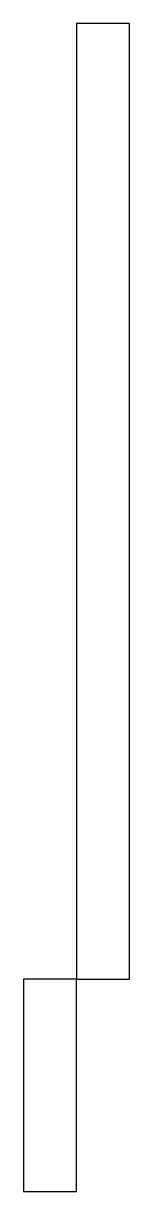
# Model space of a CAD drawing. Header units: metres. Extents: x 0 to 1000, y 0 to 1100.
# Drawn here: x 0 to 100, y 0 to 1100 of the extents above; entities outside this region: 4.
import ezdxf

# ---------------------------------------------------------------- set-up
doc = ezdxf.new("R2010")
doc.units = ezdxf.units.M
doc.layers.add('wal', color=3, linetype='Continuous')

msp = doc.modelspace()

# ---------------------------------------------------------------- linework, layer by layer
at = {"layer": 'wal'}
for p, q in [((100, 1100), (50, 1100)), ((50, 1100), (50, 200)), ((100, 200), (100, 1100)), ((50, 200), (0, 200)), ((0, 200), (0, 0)), ((50, 0), (50, 200)), ((50, 200), (100, 200)), ((1000, 200), (950, 200)), ((950, 200), (950, 0)), ((1000, 0), (1000, 200)), ((0, 0), (50, 0)), ((950, 0), (1000, 0))]:
    msp.add_line(p, q, dxfattribs=at)

doc.saveas('drawing.dxf')
